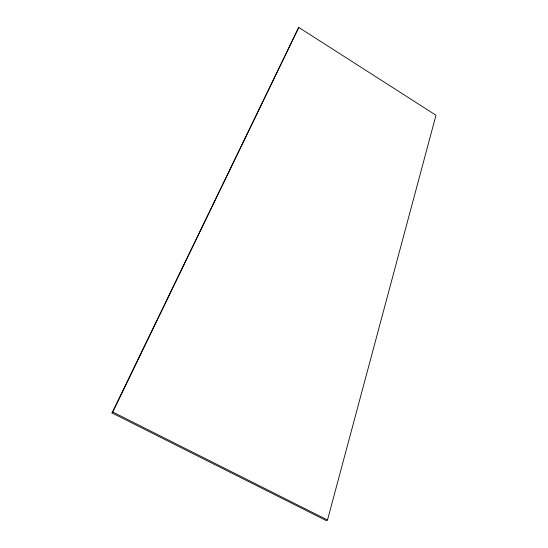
<?xml version="1.0" encoding="UTF-8"?>
<svg xmlns="http://www.w3.org/2000/svg" width="548" height="548" viewBox="0 0 548 548"><rect width="100%" height="100%" fill="white"/><g stroke="black" fill="none" stroke-linecap="round" stroke-linejoin="round"><path stroke-width="0.82" d="M327.492 520.004L435.989 115.244L298.749 27.4L112.011 412.939L326.266 520.6L327.492 520.004L112.792 412.048L112.011 412.939M112.792 412.048L298.749 27.4"/></g></svg>
